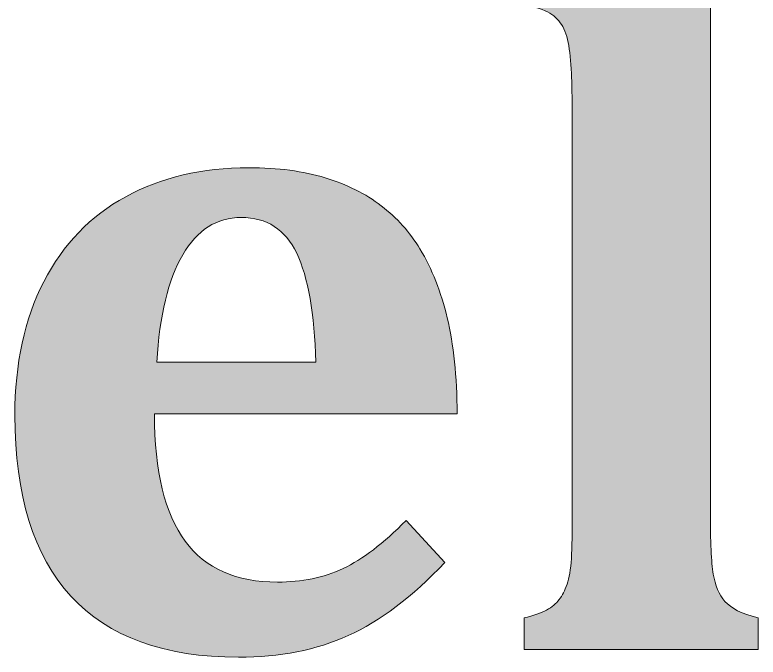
# Model space of a CAD drawing. Header units: inches. Extents: x 233 to 847, y -872 to -208.
# Drawn here: x 591.2 to 709.4, y -872.4 to -770.3 of the extents above; entities that cross this region are included whole.
import ezdxf

# ---------------------------------------------------------------- set-up
doc = ezdxf.new("R2010")
doc.units = ezdxf.units.IN
doc.header["$MEASUREMENT"] = 0
doc.layers.add('Layer 1', color=7, linetype='Continuous')

# ---------------------------------------------------------------- blocks, each defined once
blk = doc.blocks.new('block 7')
at = {"layer": 'Layer 1', "true_color": 0x040404}
h = blk.add_hatch(color=18, dxfattribs=at)
h.dxf.hatch_style = 2
edge = h.paths.add_edge_path()
edge.add_spline(control_points=[(701.8, -849.21), (701.8, -854.02), (701.96, -857.33), (702.26, -859.16), (702.56, -860.98), (703.18, -862.43), (704.12, -863.52), (705.06, -864.61), (706.81, -865.48), (709.4, -866.14), (709.4, -866.14), (709.4, -871.15), (709.4, -871.15), (709.4, -871.15), (672.19, -871.15), (672.19, -871.15), (672.19, -871.15), (672.19, -866.14), (672.19, -866.14), (673.71, -865.79), (674.9, -865.37), (675.76, -864.89), (676.62, -864.41), (677.29, -863.85), (677.77, -863.22), (678.25, -862.59), (678.67, -861.77), (679.02, -860.79), (679.38, -859.8), (679.61, -858.43), (679.71, -856.69), (679.81, -854.94), (679.86, -852.45), (679.86, -849.21), (679.86, -849.21), (679.86, -789.98), (679.86, -789.98), (679.86, -785.63), (679.82, -782.43), (679.75, -780.38), (679.67, -778.33), (679.52, -776.61), (679.29, -775.21), (679.06, -773.82), (678.68, -772.71), (678.15, -771.87), (677.62, -771.04), (676.87, -770.37), (675.91, -769.86), (674.95, -769.35), (673.41, -768.9), (671.28, -768.49), (671.28, -768.49), (671.28, -763.48), (671.28, -763.48), (671.28, -763.48), (692.31, -762.42), (692.31, -762.42), (692.31, -762.42), (701.8, -762.42), (701.8, -762.42), (701.8, -762.42), (701.8, -849.21), (701.8, -849.21)], knot_values=[0, 0, 0, 0, 1, 1, 1, 2, 2, 2, 3, 3, 3, 4, 4, 4, 5, 5, 5, 6, 6, 6, 7, 7, 7, 8, 8, 8, 9, 9, 9, 10, 10, 10, 11, 11, 11, 12, 12, 12, 13, 13, 13, 14, 14, 14, 15, 15, 15, 16, 16, 16, 17, 17, 17, 18, 18, 18, 19, 19, 19, 20, 20, 20, 21, 21, 21, 21], degree=3, periodic=1)
h = blk.add_hatch(color=18, dxfattribs=at)
h.dxf.hatch_style = 2
edge = h.paths.add_edge_path()
edge.add_spline(control_points=[(659.59, -857.33), (654.42, -862.8), (649.31, -866.67), (644.25, -868.95), (639.19, -871.23), (633.36, -872.37), (626.78, -872.37), (614.99, -872.37), (606.12, -869.14), (600.17, -862.69), (594.22, -856.23), (591.25, -846.65), (591.25, -833.95), (591.25, -825.75), (592.78, -818.67), (595.84, -812.72), (598.9, -806.78), (603.25, -802.27), (608.87, -799.21), (614.48, -796.15), (621.01, -794.61), (628.46, -794.61), (633.06, -794.61), (637.1, -795.15), (640.57, -796.21), (644.03, -797.27), (647.01, -798.75), (649.49, -800.65), (651.97, -802.55), (654.02, -804.84), (655.64, -807.52), (657.56, -810.71), (659, -814.36), (659.97, -818.46), (660.98, -822.66), (661.51, -827.75), (661.56, -833.72), (661.56, -833.72), (613.42, -833.72), (613.42, -833.72), (613.47, -842.88), (615.1, -849.63), (618.32, -853.95), (621.53, -858.28), (626.43, -860.45), (633.01, -860.45), (636.86, -860.45), (640.33, -859.73), (643.41, -858.28), (646.5, -856.84), (649.84, -854.3), (653.44, -850.65), (653.44, -850.65), (659.59, -857.33), (659.59, -857.33)], knot_values=[0, 0, 0, 0, 1, 1, 1, 2, 2, 2, 3, 3, 3, 4, 4, 4, 5, 5, 5, 6, 6, 6, 7, 7, 7, 8, 8, 8, 9, 9, 9, 10, 10, 10, 11, 11, 11, 12, 12, 12, 13, 13, 13, 14, 14, 14, 15, 15, 15, 16, 16, 16, 17, 17, 17, 18, 18, 18, 18], degree=3, periodic=1)
edge = h.paths.add_edge_path()
edge.add_spline(control_points=[(639.09, -825.52), (638.88, -817.77), (637.87, -812), (636.05, -808.21), (634.23, -804.41), (631.29, -802.51), (627.24, -802.51), (623.34, -802.51), (620.24, -804.49), (617.94, -808.43), (615.63, -812.38), (614.26, -818.08), (613.8, -825.52), (613.8, -825.52), (639.09, -825.52), (639.09, -825.52)], knot_values=[0, 0, 0, 0, 1, 1, 1, 2, 2, 2, 3, 3, 3, 4, 4, 4, 5, 5, 5, 5], degree=3, periodic=1)
at = {"layer": 'Layer 1', "lineweight": 0}
for points, knots in [([(701.8, -849.21), (701.8, -854.02), (701.96, -857.33), (702.26, -859.16), (702.56, -860.98), (703.18, -862.43), (704.12, -863.52), (705.06, -864.61), (706.81, -865.48), (709.4, -866.14), (709.4, -866.14), (709.4, -871.15), (709.4, -871.15), (709.4, -871.15), (672.19, -871.15), (672.19, -871.15), (672.19, -871.15), (672.19, -866.14), (672.19, -866.14), (673.71, -865.79), (674.9, -865.37), (675.76, -864.89), (676.62, -864.41), (677.29, -863.85), (677.77, -863.22), (678.25, -862.59), (678.67, -861.77), (679.02, -860.79), (679.38, -859.8), (679.61, -858.43), (679.71, -856.69), (679.81, -854.94), (679.86, -852.45), (679.86, -849.21), (679.86, -849.21), (679.86, -789.98), (679.86, -789.98), (679.86, -785.63), (679.82, -782.43), (679.75, -780.38), (679.67, -778.33), (679.52, -776.61), (679.29, -775.21), (679.06, -773.82), (678.68, -772.71), (678.15, -771.87), (677.62, -771.04), (676.87, -770.37), (675.91, -769.86), (674.95, -769.35), (673.41, -768.9), (671.28, -768.49), (671.28, -768.49), (671.28, -763.48), (671.28, -763.48), (671.28, -763.48), (692.31, -762.42), (692.31, -762.42), (692.31, -762.42), (701.8, -762.42), (701.8, -762.42), (701.8, -762.42), (701.8, -849.21), (701.8, -849.21)], [0, 0, 0, 0, 1, 1, 1, 2, 2, 2, 3, 3, 3, 4, 4, 4, 5, 5, 5, 6, 6, 6, 7, 7, 7, 8, 8, 8, 9, 9, 9, 10, 10, 10, 11, 11, 11, 12, 12, 12, 13, 13, 13, 14, 14, 14, 15, 15, 15, 16, 16, 16, 17, 17, 17, 18, 18, 18, 19, 19, 19, 20, 20, 20, 21, 21, 21, 21]), ([(659.59, -857.33), (654.42, -862.8), (649.31, -866.67), (644.25, -868.95), (639.19, -871.23), (633.36, -872.37), (626.78, -872.37), (614.99, -872.37), (606.12, -869.14), (600.17, -862.69), (594.22, -856.23), (591.25, -846.65), (591.25, -833.95), (591.25, -825.75), (592.78, -818.67), (595.84, -812.72), (598.9, -806.78), (603.25, -802.27), (608.87, -799.21), (614.48, -796.15), (621.01, -794.61), (628.46, -794.61), (633.06, -794.61), (637.1, -795.15), (640.57, -796.21), (644.03, -797.27), (647.01, -798.75), (649.49, -800.65), (651.97, -802.55), (654.02, -804.84), (655.64, -807.52), (657.56, -810.71), (659, -814.36), (659.97, -818.46), (660.98, -822.66), (661.51, -827.75), (661.56, -833.72), (661.56, -833.72), (613.42, -833.72), (613.42, -833.72), (613.47, -842.88), (615.1, -849.63), (618.32, -853.95), (621.53, -858.28), (626.43, -860.45), (633.01, -860.45), (636.86, -860.45), (640.33, -859.73), (643.41, -858.28), (646.5, -856.84), (649.84, -854.3), (653.44, -850.65), (653.44, -850.65), (659.59, -857.33), (659.59, -857.33)], [0, 0, 0, 0, 1, 1, 1, 2, 2, 2, 3, 3, 3, 4, 4, 4, 5, 5, 5, 6, 6, 6, 7, 7, 7, 8, 8, 8, 9, 9, 9, 10, 10, 10, 11, 11, 11, 12, 12, 12, 13, 13, 13, 14, 14, 14, 15, 15, 15, 16, 16, 16, 17, 17, 17, 18, 18, 18, 18]), ([(639.09, -825.52), (638.88, -817.77), (637.87, -812), (636.05, -808.21), (634.23, -804.41), (631.29, -802.51), (627.24, -802.51), (623.34, -802.51), (620.24, -804.49), (617.94, -808.43), (615.63, -812.38), (614.26, -818.08), (613.8, -825.52), (613.8, -825.52), (639.09, -825.52), (639.09, -825.52)], [0, 0, 0, 0, 1, 1, 1, 2, 2, 2, 3, 3, 3, 4, 4, 4, 5, 5, 5, 5])]:
    blk.add_open_spline(points, degree=3, knots=knots, dxfattribs=at)
blk = doc.blocks.new('block 4')
at = {"layer": 'Layer 1'}
blk.add_blockref('block 7', (0, 0), dxfattribs=at)
blk = doc.blocks.new('block 2')
at = {"layer": 'Layer 1'}
blk.add_blockref('block 4', (0, 0), dxfattribs=at)

msp = doc.modelspace()

# ---------------------------------------------------------------- block references
at = {"layer": 'Layer 1'}
msp.add_blockref('block 2', (0, 0), dxfattribs=at)

doc.saveas('drawing.dxf')
